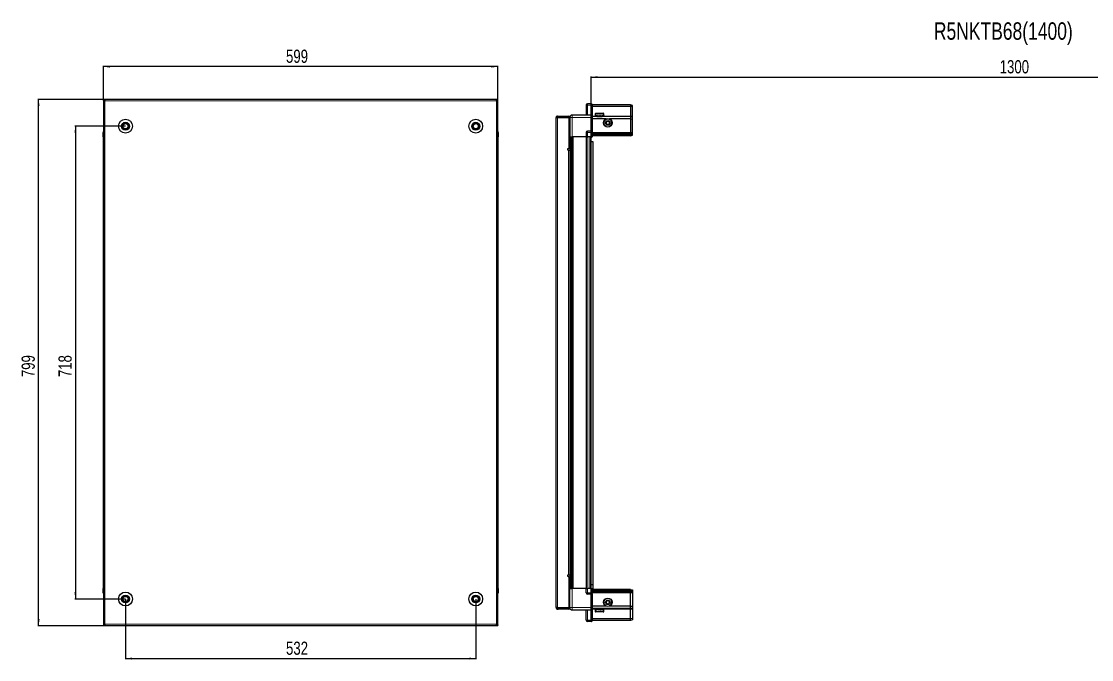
# Model space of a CAD drawing. Header units: millimetres. Extents: x 899 to 3925, y -508 to 2012.
# Drawn here: x 899 to 2525, y 1043 to 2012 of the extents above; entities that cross this region are included whole.
import ezdxf

# ---------------------------------------------------------------- set-up
doc = ezdxf.new("R2010")
doc.units = ezdxf.units.MM
doc.layers.add('FORMAT', color=7, linetype='Continuous')
doc.styles.add('SLDTEXTSTYLE0', font='TXT', dxfattribs={"width": 0.75})
doc.dimstyles.new('SLDDIMSTYLE0', dxfattribs={"dimtxt": 20, "dimasz": 10, "dimexe": 0, "dimexo": 0.0625, "dimgap": 5, "dimtad": 2, "dimdec": 1, "dimrnd": 1e-09, "dimzin": 12, "dimdsep": 46, "dimtxsty": 'SLDTEXTSTYLE0', "dimsah": 1, "dimcen": 0.09, "dimadec": 0, "dimazin": 3, "dimtfac": 1, "dimtofl": 0, "dimtmove": 0, "dimatfit": 3, "dimfxl": 0, "dimfrac": 2, "dimtolj": 1, "dimtzin": 12, "dimarcsym": 0})

# ---------------------------------------------------------------- blocks, each defined once
blk = doc.blocks.new('_D')
at = {"layer": 'FORMAT'}
for p, q in [((1024, 1893.4), (924.5, 1893.4)), ((925.5, 1094.4), (925.5, 1893.4)), ((1024, 1094.4), (924.5, 1094.4))]:
    blk.add_line(p, q, dxfattribs=at)
for points in [[(925.5, 1893.4), (923.9, 1883.4), (927, 1883.4)], [(925.5, 1094.4), (927, 1104.4), (923.9, 1104.4)]]:
    blk.add_solid(points, dxfattribs=at)
at = {"layer": 'FORMAT', "insert": (899.7, 1471.8), "char_height": 20, "attachment_point": 1, "rotation": 90, "style": 'SLDTEXTSTYLE0'}
blk.add_mtext('799', dxfattribs=at)
blk = doc.blocks.new('_D_1')
at = {"layer": 'FORMAT'}
for p, q in [((1024, 1893.4), (1024, 1944.4)), ((1623, 1943.4), (1024, 1943.4)), ((1623, 1893.4), (1623, 1944.4))]:
    blk.add_line(p, q, dxfattribs=at)
for points in [[(1024, 1943.4), (1034, 1941.9), (1034, 1945)], [(1623, 1943.4), (1613, 1945), (1613, 1941.9)]]:
    blk.add_solid(points, dxfattribs=at)
at = {"layer": 'FORMAT', "insert": (1301.3, 1969.2), "char_height": 20, "attachment_point": 1, "style": 'SLDTEXTSTYLE0'}
blk.add_mtext('599', dxfattribs=at)
blk = doc.blocks.new('_D_2')
at = {"layer": 'FORMAT'}
for p, q in [((1057.5, 1134.9), (1057.5, 1043.4)), ((1589.5, 1134.9), (1589.5, 1043.4)), ((1057.5, 1044.4), (1589.5, 1044.4))]:
    blk.add_line(p, q, dxfattribs=at)
for points in [[(1057.5, 1044.4), (1067.5, 1042.9), (1067.5, 1046)], [(1589.5, 1044.4), (1579.5, 1046), (1579.5, 1042.9)]]:
    blk.add_solid(points, dxfattribs=at)
at = {"layer": 'FORMAT', "insert": (1301.3, 1070.2), "char_height": 20, "attachment_point": 1, "style": 'SLDTEXTSTYLE0'}
blk.add_mtext('532', dxfattribs=at)
blk = doc.blocks.new('_D_3')
at = {"layer": 'FORMAT'}
for p, q in [((1057.5, 1852.9), (980.5, 1852.9)), ((981.5, 1852.9), (981.5, 1134.9)), ((1057.5, 1134.9), (980.5, 1134.9))]:
    blk.add_line(p, q, dxfattribs=at)
for points in [[(981.5, 1852.9), (979.9, 1842.9), (983, 1842.9)], [(981.5, 1134.9), (983, 1144.9), (979.9, 1144.9)]]:
    blk.add_solid(points, dxfattribs=at)
at = {"layer": 'FORMAT', "insert": (955.7, 1471.8), "char_height": 20, "attachment_point": 1, "rotation": 90, "style": 'SLDTEXTSTYLE0'}
blk.add_mtext('718', dxfattribs=at)
blk = doc.blocks.new('_D_4')
at = {"layer": 'FORMAT'}
for p, q in [((1764.9, 1836.9), (1764.9, 1928.4)), ((1764.9, 1927.4), (3064.9, 1927.4)), ((3064.9, 1836.9), (3064.9, 1928.4))]:
    blk.add_line(p, q, dxfattribs=at)
for points in [[(1764.9, 1927.4), (1774.9, 1925.9), (1774.9, 1929)], [(3064.9, 1927.4), (3054.9, 1929), (3054.9, 1925.9)]]:
    blk.add_solid(points, dxfattribs=at)
at = {"layer": 'FORMAT', "insert": (2385.3, 1953.2), "char_height": 20, "attachment_point": 1, "style": 'SLDTEXTSTYLE0'}
blk.add_mtext('1300', dxfattribs=at)

msp = doc.modelspace()

# ---------------------------------------------------------------- linework, layer by layer
at = {"color": 7, "linetype": 'Continuous', "lineweight": 25}
for p, q in [((1023.97, 1891.93), (1023.97, 1893.43)), ((1026.07, 1893.43), (1023.97, 1893.43)), ((1023.97, 1891.93), (1026.07, 1891.93)), ((1023.97, 1891.93), (1023.97, 1891.33)), ((1023.97, 1891.33), (1023.97, 1096.53)), ((1023.97, 1891.33), (1026.07, 1891.33)), ((1620.87, 1893.43), (1026.07, 1893.43)), ((1026.07, 1893.43), (1026.07, 1891.33)), ((1620.87, 1891.33), (1620.87, 1893.43)), ((1622.97, 1893.43), (1620.87, 1893.43)), ((1620.87, 1891.93), (1622.97, 1891.93)), ((1620.87, 1891.33), (1622.97, 1891.33)), ((1622.97, 1891.93), (1622.97, 1893.43)), ((1622.97, 1891.33), (1622.97, 1891.93)), ((1622.97, 1096.53), (1622.97, 1891.33)), ((1765.05, 1886.93), (1759.05, 1886.93)), ((1765.05, 1886.93), (1765.38, 1886.93)), ((1765.05, 1886.93), (1765.05, 1884.93)), ((1766.25, 1886.43), (1765.38, 1886.93)), ((1766.25, 1884.93), (1766.25, 1886.43)), ((1765.05, 1869.93), (1736.05, 1869.93)), ((1757.05, 1884.93), (1757.05, 1869.93)), ((1765.05, 1870.13), (1765.05, 1884.93)), ((1765.05, 1870.13), (1765.05, 1884.93)), ((1765.05, 1869.93), (1765.05, 1870.13)), ((1765.05, 1869.93), (1766.25, 1869.93)), ((1765.05, 1865.93), (1765.05, 1869.93)), ((1824.55, 1885.43), (1766.25, 1885.43)), ((1766.25, 1884.93), (1766.25, 1870.13)), ((1824.55, 1882.93), (1766.25, 1882.93)), ((1766.25, 1870.13), (1766.25, 1869.93)), ((1766.25, 1869.93), (1766.25, 1865.93)), ((1771.05, 1871.83), (1771.05, 1869.43)), ((1771.05, 1869.43), (1771.05, 1868.93)), ((1771.37, 1869.43), (1771.18, 1869.43)), ((1771.18, 1869.43), (1771.18, 1868.93)), ((1771.37, 1869.43), (1771.37, 1868.93)), ((1771.85, 1872.63), (1779.02, 1872.63)), ((1772.3, 1869.43), (1771.9, 1869.43)), ((1771.9, 1869.43), (1771.9, 1868.93)), ((1772.3, 1869.43), (1772.3, 1868.93)), ((1773.74, 1869.43), (1773.17, 1869.43)), ((1773.17, 1869.43), (1773.17, 1868.93)), ((1773.74, 1869.43), (1773.74, 1868.93)), ((1775.56, 1869.43), (1774.87, 1869.43)), ((1774.87, 1869.43), (1774.87, 1868.93)), ((1775.56, 1869.43), (1775.56, 1868.93)), ((1777.57, 1869.43), (1776.83, 1869.43)), ((1776.83, 1869.43), (1776.83, 1868.93)), ((1777.06, 1869.43), (1777.06, 1868.93)), ((1777.56, 1869.43), (1777.56, 1868.93)), ((1777.57, 1869.43), (1777.57, 1868.93)), ((1779.58, 1869.43), (1778.86, 1869.43)), ((1778.86, 1869.43), (1778.86, 1868.93)), ((1778.92, 1869.43), (1778.92, 1868.93)), ((1779.02, 1872.63), (1783.25, 1872.63)), ((1779.58, 1869.43), (1779.58, 1868.93)), ((1781.39, 1869.43), (1780.77, 1869.43)), ((1780.77, 1869.43), (1780.77, 1868.93)), ((1781.39, 1869.43), (1781.39, 1868.93)), ((1782.82, 1869.43), (1782.35, 1869.43)), ((1782.35, 1869.43), (1782.35, 1868.93)), ((1782.82, 1869.43), (1782.82, 1868.93)), ((1783.74, 1869.43), (1783.47, 1869.43)), ((1783.47, 1869.43), (1783.47, 1868.93)), ((1783.74, 1869.43), (1783.74, 1868.93)), ((1784.05, 1869.43), (1784.01, 1869.43)), ((1784.01, 1869.43), (1784.01, 1868.93)), ((1784.05, 1869.43), (1784.05, 1871.83)), ((1784.05, 1869.43), (1784.05, 1868.93)), ((1824.55, 1885.43), (1824.55, 1882.93)), ((1827.55, 1884.63), (1824.55, 1885.43)), ((1824.55, 1882.93), (1824.55, 1868.43)), ((1827.55, 1882.78), (1824.55, 1882.93)), ((1827.55, 1882.78), (1827.55, 1884.63)), ((1827.55, 1868.43), (1827.55, 1882.78)), ((1713.05, 1866.08), (1711.55, 1866.08)), ((1711.55, 1865.58), (1711.55, 1866.08)), ((1711.55, 1122.28), (1711.55, 1865.58)), ((1713.65, 1866.68), (1713.65, 1868.18)), ((1713.65, 1868.18), (1714.55, 1868.18)), ((1713.65, 1866.68), (1714.55, 1866.68)), ((1713.65, 1866.18), (1731.05, 1866.18)), ((1714.55, 1866.68), (1714.55, 1868.18)), ((1714.55, 1868.18), (1731.05, 1868.18)), ((1714.55, 1866.68), (1731.05, 1866.68)), ((1731.05, 1866.68), (1731.05, 1868.18)), ((1732.55, 1866.18), (1731.05, 1866.18)), ((1731.05, 1866.18), (1731.05, 1818.68)), ((1732.55, 1865.93), (1732.55, 1836.93)), ((1765.05, 1845.63), (1765.05, 1865.93)), ((1824.55, 1867.43), (1766.25, 1867.43)), ((1766.25, 1865.93), (1766.25, 1845.63)), ((1787.55, 1863.93), (1766.25, 1863.93)), ((1771.05, 1868.93), (1771.18, 1868.93)), ((1771.18, 1868.93), (1771.37, 1868.93)), ((1771.37, 1868.93), (1771.9, 1868.93)), ((1771.9, 1868.93), (1772.3, 1868.93)), ((1772.3, 1868.93), (1773.17, 1868.93)), ((1773.15, 1868.93), (1773.15, 1868.83)), ((1773.15, 1868.83), (1781.95, 1868.83)), ((1773.17, 1868.93), (1773.74, 1868.93)), ((1773.55, 1868.43), (1774.24, 1867.95)), ((1773.55, 1868.43), (1778.58, 1868.43)), ((1774.24, 1867.95), (1773.55, 1867.47)), ((1773.55, 1867.47), (1773.55, 1867.43)), ((1773.55, 1867.47), (1778.58, 1867.47)), ((1773.74, 1868.93), (1774.87, 1868.93)), ((1774.24, 1867.95), (1778.4, 1867.95)), ((1774.87, 1868.93), (1775.56, 1868.93)), ((1775.56, 1868.93), (1776.83, 1868.93)), ((1776.83, 1868.93), (1777.06, 1868.93)), ((1777.56, 1868.93), (1777.57, 1868.93)), ((1777.57, 1868.93), (1778.86, 1868.93)), ((1778.4, 1867.95), (1780.86, 1867.95)), ((1778.58, 1868.43), (1781.55, 1868.43)), ((1778.58, 1867.47), (1781.55, 1867.47)), ((1778.92, 1868.93), (1779.58, 1868.93)), ((1779.58, 1868.93), (1780.77, 1868.93)), ((1780.77, 1868.93), (1781.39, 1868.93)), ((1780.86, 1867.95), (1781.55, 1868.43)), ((1781.55, 1867.47), (1780.86, 1867.95)), ((1781.39, 1868.93), (1782.35, 1868.93)), ((1781.55, 1867.43), (1781.55, 1867.47)), ((1781.95, 1868.83), (1781.95, 1868.93)), ((1782.35, 1868.93), (1782.82, 1868.93)), ((1782.82, 1868.93), (1783.47, 1868.93)), ((1783.47, 1868.93), (1783.74, 1868.93)), ((1783.74, 1868.93), (1784.01, 1868.93)), ((1784.01, 1868.93), (1784.05, 1868.93)), ((1824.55, 1863.93), (1792.55, 1863.93)), ((1824.55, 1868.43), (1824.55, 1867.43)), ((1824.55, 1867.43), (1824.55, 1863.93)), ((1827.55, 1866.63), (1824.55, 1867.43)), ((1824.55, 1863.93), (1824.55, 1843.43)), ((1824.55, 1863.93), (1827.55, 1863.6)), ((1827.55, 1866.63), (1827.55, 1868.43)), ((1827.55, 1863.6), (1827.55, 1866.63)), ((1827.55, 1843.43), (1827.55, 1863.6)), ((1023.47, 1843.43), (1023.47, 1836.93)), ((1023.47, 1836.93), (1023.47, 1843.43)), ((1023.47, 1836.93), (1023.47, 1836.93)), ((1023.97, 1836.93), (1023.47, 1836.93)), ((1023.62, 1836.93), (1023.62, 1150.93)), ((1622.97, 1844.76), (1622.97, 1844.76)), ((1622.97, 1836.93), (1623.47, 1836.93)), ((1623.32, 1150.93), (1623.32, 1836.93)), ((1623.47, 1843.43), (1623.47, 1836.93)), ((1623.47, 1836.93), (1623.47, 1843.43)), ((1623.47, 1836.93), (1623.47, 1836.93)), ((1623.47, 1836.93), (1623.47, 1836.93)), ((1731.05, 1839.68), (1732.55, 1839.68)), ((1732.55, 1836.93), (1731.05, 1836.93)), ((1733.2, 1150.93), (1733.2, 1836.93)), ((1734.99, 1836.93), (1734.99, 1150.93)), ((1735.03, 1836.93), (1735.03, 1150.93)), ((1757.05, 1836.93), (1736.05, 1836.93)), ((1757.05, 1843.43), (1757.05, 1836.93)), ((1757.05, 1836.93), (1759.05, 1836.93)), ((1757.7, 1150.93), (1757.7, 1836.93)), ((1765.05, 1845.43), (1759.05, 1845.43)), ((1765.05, 1836.93), (1759.05, 1836.93)), ((1764.9, 1150.93), (1764.9, 1836.93)), ((1765.05, 1845.43), (1765.05, 1845.63)), ((1765.05, 1845.43), (1765.05, 1843.43)), ((1765.05, 1845.43), (1766.25, 1845.43)), ((1765.05, 1836.93), (1765.05, 1843.43)), ((1765.05, 1836.93), (1765.05, 1843.43)), ((1765.05, 1836.93), (1765.38, 1836.93)), ((1765.05, 1836.93), (1765.05, 1836.93)), ((1765.38, 1836.93), (1765.38, 1843.43)), ((1766.25, 1836.93), (1765.38, 1836.93)), ((1765.38, 1836.93), (1765.38, 1836.93)), ((1766.25, 1845.63), (1766.25, 1845.43)), ((1766.25, 1844.76), (1766.25, 1845.43)), ((1766.25, 1844.76), (1766.25, 1836.93)), ((1824.55, 1842.43), (1766.25, 1842.43)), ((1824.55, 1841.43), (1766.25, 1841.43)), ((1824.55, 1839.93), (1766.25, 1839.93)), ((1824.55, 1838.43), (1766.25, 1838.43)), ((1824.55, 1843.43), (1824.55, 1842.43)), ((1824.55, 1842.43), (1824.55, 1841.43)), ((1824.55, 1842.43), (1827.55, 1841.63)), ((1824.55, 1841.43), (1824.55, 1839.93)), ((1824.55, 1841.43), (1827.55, 1840.89)), ((1824.55, 1839.93), (1827.55, 1840.39)), ((1824.55, 1839.93), (1824.55, 1838.43)), ((1824.55, 1838.43), (1827.55, 1839.24)), ((1827.55, 1841.63), (1827.55, 1843.43)), ((1827.55, 1840.89), (1827.55, 1841.63)), ((1827.55, 1840.39), (1827.55, 1840.89)), ((1827.55, 1839.24), (1827.55, 1840.39)), ((1764.9, 1829.93), (1767.4, 1829.93)), ((1767.4, 1829.93), (1767.4, 1156.43)), ((1731.05, 1818.68), (1729.7, 1818.68)), ((1729.7, 1816.68), (1730.45, 1816.68)), ((1730.45, 1816.68), (1732.55, 1816.68)), ((1732.55, 1816.68), (1732.55, 1171.18)), ((1730.45, 1171.18), (1729.7, 1171.18)), ((1732.55, 1171.18), (1730.45, 1171.18)), ((1729.7, 1169.18), (1731.05, 1169.18)), ((1731.05, 1169.18), (1731.05, 1121.68)), ((1767.4, 1156.43), (1764.9, 1156.43)), ((1767.4, 1156.43), (1767.4, 1149.43)), ((1023.47, 1150.93), (1023.47, 1150.93)), ((1023.47, 1144.43), (1023.47, 1150.93)), ((1023.47, 1150.93), (1023.47, 1150.93)), ((1023.47, 1150.93), (1023.47, 1144.43)), ((1023.97, 1150.93), (1023.47, 1150.93)), ((1023.97, 1143.11), (1023.97, 1143.11)), ((1622.97, 1150.93), (1623.47, 1150.93)), ((1623.47, 1150.93), (1623.47, 1150.93)), ((1623.47, 1144.43), (1623.47, 1150.93)), ((1623.47, 1150.93), (1623.47, 1144.43)), ((1732.55, 1150.93), (1731.05, 1150.93)), ((1732.55, 1148.18), (1731.05, 1148.18)), ((1732.55, 1121.93), (1732.55, 1150.93)), ((1757.05, 1150.93), (1736.05, 1150.93)), ((1757.05, 1144.43), (1757.05, 1150.93)), ((1757.05, 1150.93), (1759.05, 1150.93)), ((1765.05, 1150.93), (1759.05, 1150.93)), ((1765.05, 1142.43), (1759.05, 1142.43)), ((1765.05, 1150.93), (1765.38, 1150.93)), ((1765.05, 1144.43), (1765.05, 1150.93)), ((1765.05, 1144.43), (1765.05, 1142.43)), ((1765.05, 1144.43), (1765.05, 1142.43)), ((1765.05, 1142.43), (1766.25, 1142.43)), ((1765.05, 1142.23), (1765.05, 1142.43)), ((1765.05, 1121.93), (1765.05, 1142.23)), ((1765.38, 1144.43), (1765.38, 1150.93)), ((1765.38, 1150.93), (1766.25, 1150.93)), ((1766.25, 1150.93), (1766.25, 1143.11)), ((1824.55, 1149.43), (1766.25, 1149.43)), ((1824.55, 1147.93), (1766.25, 1147.93)), ((1824.55, 1146.43), (1766.25, 1146.43)), ((1824.55, 1145.43), (1766.25, 1145.43)), ((1766.25, 1142.43), (1766.25, 1143.11)), ((1766.25, 1142.43), (1766.25, 1142.23)), ((1766.25, 1142.23), (1766.25, 1121.93)), ((1824.55, 1147.93), (1824.55, 1149.43)), ((1824.55, 1149.43), (1827.55, 1148.63)), ((1824.55, 1146.43), (1824.55, 1147.93)), ((1824.55, 1147.93), (1827.55, 1147.48)), ((1824.55, 1146.43), (1827.55, 1146.98)), ((1824.55, 1145.43), (1824.55, 1146.43)), ((1824.55, 1145.43), (1827.55, 1146.24)), ((1824.55, 1144.43), (1824.55, 1145.43)), ((1824.55, 1123.93), (1824.55, 1144.43)), ((1827.55, 1148.63), (1827.55, 1147.48)), ((1827.55, 1147.48), (1827.55, 1146.98)), ((1827.55, 1146.98), (1827.55, 1146.24)), ((1827.55, 1146.24), (1827.55, 1144.43)), ((1827.55, 1144.43), (1827.55, 1124.27)), ((1711.55, 1121.78), (1711.55, 1122.28)), ((1713.05, 1121.78), (1711.55, 1121.78)), ((1731.05, 1121.68), (1713.65, 1121.68)), ((1731.05, 1121.68), (1732.55, 1121.68)), ((1765.05, 1117.93), (1765.05, 1121.93)), ((1787.55, 1123.93), (1766.25, 1123.93)), ((1766.25, 1121.93), (1766.25, 1117.93)), ((1824.55, 1123.93), (1792.55, 1123.93)), ((1824.55, 1123.93), (1827.55, 1124.27)), ((1824.55, 1120.43), (1824.55, 1123.93)), ((1827.55, 1124.27), (1827.55, 1121.24)), ((1713.65, 1121.18), (1713.65, 1119.68)), ((1713.65, 1121.18), (1714.55, 1121.18)), ((1713.65, 1119.68), (1714.55, 1119.68)), ((1714.55, 1121.18), (1714.55, 1119.68)), ((1731.05, 1121.18), (1714.55, 1121.18)), ((1731.05, 1119.68), (1714.55, 1119.68)), ((1731.05, 1121.18), (1731.05, 1119.68)), ((1765.05, 1117.93), (1736.05, 1117.93)), ((1757.05, 1102.93), (1757.05, 1117.93)), ((1765.05, 1117.93), (1766.25, 1117.93)), ((1765.05, 1117.73), (1765.05, 1117.93)), ((1765.05, 1102.93), (1765.05, 1117.73)), ((1824.55, 1120.43), (1766.25, 1120.43)), ((1766.25, 1117.93), (1766.25, 1117.73)), ((1766.25, 1117.73), (1766.25, 1102.93)), ((1771.05, 1118.93), (1771.05, 1116.03)), ((1771.14, 1118.93), (1771.05, 1118.93)), ((1771.14, 1118.43), (1771.14, 1118.93)), ((1771.31, 1118.93), (1771.14, 1118.93)), ((1771.14, 1118.43), (1771.31, 1118.43)), ((1771.31, 1118.43), (1771.31, 1118.93)), ((1771.8, 1118.93), (1771.31, 1118.93)), ((1771.8, 1118.43), (1771.8, 1118.93)), ((1772.18, 1118.93), (1771.8, 1118.93)), ((1771.8, 1118.43), (1772.18, 1118.43)), ((1772, 1115.23), (1771.85, 1115.23)), ((1783.25, 1115.23), (1772, 1115.23)), ((1772.18, 1118.43), (1772.18, 1118.93)), ((1773.02, 1118.93), (1772.18, 1118.93)), ((1773.02, 1118.43), (1773.02, 1118.93)), ((1773.58, 1118.93), (1773.02, 1118.93)), ((1773.02, 1118.43), (1773.58, 1118.43)), ((1773.15, 1119.03), (1773.15, 1118.93)), ((1778.55, 1119.03), (1773.15, 1119.03)), ((1773.55, 1120.43), (1773.55, 1120.4)), ((1773.55, 1120.4), (1774.24, 1119.92)), ((1773.65, 1120.4), (1773.55, 1120.4)), ((1774.24, 1119.92), (1773.55, 1119.43)), ((1773.65, 1119.43), (1773.55, 1119.43)), ((1773.58, 1118.43), (1773.58, 1118.93)), ((1774.68, 1118.93), (1773.58, 1118.93)), ((1781.55, 1120.4), (1773.65, 1120.4)), ((1781.55, 1119.43), (1773.65, 1119.43)), ((1774.32, 1119.92), (1774.24, 1119.92)), ((1780.86, 1119.92), (1774.32, 1119.92)), ((1774.68, 1118.43), (1774.68, 1118.93)), ((1775.36, 1118.93), (1774.68, 1118.93)), ((1774.68, 1118.43), (1775.36, 1118.43)), ((1775.36, 1118.43), (1775.36, 1118.93)), ((1776.63, 1118.93), (1775.36, 1118.93)), ((1776.63, 1118.43), (1776.63, 1118.93)), ((1776.92, 1118.93), (1776.63, 1118.93)), ((1776.63, 1118.43), (1777.36, 1118.43)), ((1776.92, 1118.43), (1776.92, 1118.93)), ((1777.36, 1118.43), (1777.36, 1118.93)), ((1778.66, 1118.93), (1777.36, 1118.93)), ((1781.95, 1119.03), (1778.55, 1119.03)), ((1778.66, 1118.43), (1778.66, 1118.93)), ((1778.66, 1118.43), (1779.38, 1118.43)), ((1778.79, 1118.43), (1778.79, 1118.93)), ((1779.38, 1118.93), (1778.79, 1118.93)), ((1779.38, 1118.43), (1779.38, 1118.93)), ((1780.58, 1118.93), (1779.38, 1118.93)), ((1780.58, 1118.43), (1780.58, 1118.93)), ((1781.22, 1118.93), (1780.58, 1118.93)), ((1780.58, 1118.43), (1781.22, 1118.43)), ((1780.86, 1119.92), (1781.55, 1120.4)), ((1781.55, 1119.43), (1780.86, 1119.92)), ((1781.22, 1118.43), (1781.22, 1118.93)), ((1782.21, 1118.93), (1781.22, 1118.93)), ((1781.55, 1120.4), (1781.55, 1120.43)), ((1781.95, 1118.93), (1781.95, 1119.03)), ((1782.21, 1118.43), (1782.21, 1118.93)), ((1782.7, 1118.93), (1782.21, 1118.93)), ((1782.21, 1118.43), (1782.7, 1118.43)), ((1782.7, 1118.43), (1782.7, 1118.93)), ((1783.38, 1118.93), (1782.7, 1118.93)), ((1783.38, 1118.43), (1783.38, 1118.93)), ((1783.67, 1118.93), (1783.38, 1118.93)), ((1783.38, 1118.43), (1783.67, 1118.43)), ((1783.67, 1118.43), (1783.67, 1118.93)), ((1783.98, 1118.93), (1783.67, 1118.93)), ((1783.98, 1118.43), (1783.98, 1118.93)), ((1784.05, 1118.93), (1783.98, 1118.93)), ((1783.98, 1118.43), (1784.05, 1118.43)), ((1784.05, 1116.03), (1784.05, 1118.93)), ((1784.05, 1118.43), (1784.05, 1118.93)), ((1784.05, 1118.93), (1784.05, 1118.93)), ((1827.55, 1121.24), (1824.55, 1120.43)), ((1824.55, 1119.43), (1824.55, 1120.43)), ((1824.55, 1104.93), (1824.55, 1119.43)), ((1827.55, 1121.24), (1827.55, 1119.43)), ((1827.55, 1119.43), (1827.55, 1105.09)), ((1026.07, 1096.53), (1023.97, 1096.53)), ((1023.97, 1096.53), (1023.97, 1095.93)), ((1023.97, 1095.93), (1023.97, 1094.43)), ((1026.07, 1095.93), (1023.97, 1095.93)), ((1023.97, 1094.43), (1026.07, 1094.43)), ((1026.07, 1096.53), (1026.07, 1094.43)), ((1026.07, 1094.43), (1620.87, 1094.43)), ((1620.87, 1094.43), (1620.87, 1096.53)), ((1622.97, 1096.53), (1620.87, 1096.53)), ((1622.97, 1095.93), (1620.87, 1095.93)), ((1620.87, 1094.43), (1622.97, 1094.43)), ((1622.97, 1095.93), (1622.97, 1096.53)), ((1622.97, 1095.93), (1622.97, 1094.43)), ((1765.05, 1100.93), (1759.05, 1100.93)), ((1765.05, 1102.93), (1765.05, 1100.93)), ((1765.05, 1100.93), (1765.38, 1100.93)), ((1765.05, 1100.93), (1765.38, 1100.93)), ((1765.05, 1100.93), (1765.05, 1100.93)), ((1765.38, 1100.93), (1766.25, 1101.43)), ((1765.38, 1100.93), (1766.25, 1101.43)), ((1824.55, 1104.93), (1766.25, 1104.93)), ((1766.25, 1101.43), (1766.25, 1102.93)), ((1824.55, 1102.43), (1766.25, 1102.43)), ((1827.55, 1105.09), (1824.55, 1104.93)), ((1824.55, 1102.43), (1824.55, 1104.93)), ((1827.55, 1103.24), (1824.55, 1102.43)), ((1827.55, 1105.09), (1827.55, 1103.24))]:
    msp.add_line(p, q, dxfattribs=at)
at = {"color": 8, "linetype": 'Continuous', "lineweight": 18}
for p, q in [((1026.07, 1891.33), (1026.07, 1096.53)), ((1620.87, 1891.33), (1026.07, 1891.33)), ((1620.87, 1096.53), (1620.87, 1891.33)), ((1759.05, 1884.93), (1759.05, 1886.93)), ((1759.05, 1884.93), (1757.05, 1884.93)), ((1759.05, 1869.93), (1759.05, 1884.93)), ((1765.05, 1884.93), (1759.05, 1884.93)), ((1765.05, 1884.93), (1766.25, 1884.93)), ((1765.05, 1870.13), (1766.25, 1870.13)), ((1771.05, 1871.83), (1779.22, 1871.83)), ((1779.22, 1871.83), (1784.05, 1871.83)), ((1713.65, 1866.18), (1713.65, 1121.68)), ((1736.05, 1836.93), (1736.05, 1865.93)), ((1765.05, 1865.93), (1736.05, 1865.93)), ((1765.05, 1865.93), (1766.25, 1865.93)), ((1773.55, 1868.43), (1766.25, 1868.43)), ((1824.55, 1868.43), (1781.55, 1868.43)), ((1827.55, 1868.43), (1824.55, 1868.43)), ((1023.97, 1843.43), (1023.47, 1843.43)), ((1622.97, 1843.43), (1623.47, 1843.43)), ((1732.55, 1816.68), (1732.55, 1836.93)), ((1733.78, 1836.93), (1733.78, 1150.93)), ((1736.23, 1150.93), (1736.23, 1836.93)), ((1737.65, 1836.93), (1737.65, 1150.93)), ((1757.05, 1843.43), (1759.05, 1843.43)), ((1757.05, 1150.93), (1757.05, 1836.93)), ((1759.05, 1843.43), (1759.05, 1845.43)), ((1759.05, 1836.93), (1759.05, 1843.43)), ((1765.05, 1843.43), (1759.05, 1843.43)), ((1759.7, 1150.93), (1759.7, 1836.93)), ((1762.9, 1150.93), (1762.9, 1836.93)), ((1765.05, 1845.63), (1766.25, 1845.63)), ((1765.05, 1843.43), (1765.38, 1843.43)), ((1765.05, 1836.93), (1765.38, 1836.93)), ((1824.55, 1843.43), (1766.25, 1843.43)), ((1824.55, 1843.43), (1827.55, 1843.43)), ((1730.45, 1171.18), (1730.45, 1816.68)), ((1732.55, 1150.93), (1732.55, 1171.18)), ((1023.97, 1144.43), (1023.47, 1144.43)), ((1622.97, 1144.43), (1623.47, 1144.43)), ((1736.05, 1150.93), (1736.05, 1121.93)), ((1757.05, 1144.43), (1759.05, 1144.43)), ((1759.05, 1150.93), (1759.05, 1144.43)), ((1759.05, 1144.43), (1759.05, 1142.43)), ((1765.05, 1144.43), (1759.05, 1144.43)), ((1765.05, 1144.43), (1765.38, 1144.43)), ((1766.25, 1142.23), (1765.05, 1142.23)), ((1824.55, 1144.43), (1766.25, 1144.43)), ((1824.55, 1144.43), (1827.55, 1144.43)), ((1765.05, 1121.93), (1736.05, 1121.93)), ((1765.05, 1121.93), (1766.25, 1121.93)), ((1759.05, 1117.93), (1759.05, 1102.93)), ((1766.25, 1117.73), (1765.05, 1117.73)), ((1773.55, 1119.43), (1766.25, 1119.43)), ((1771.22, 1116.03), (1771.05, 1116.03)), ((1784.05, 1116.03), (1771.22, 1116.03)), ((1824.55, 1119.43), (1781.55, 1119.43)), ((1827.55, 1119.43), (1824.55, 1119.43)), ((1026.07, 1096.53), (1620.87, 1096.53)), ((1759.05, 1102.93), (1757.05, 1102.93)), ((1759.05, 1102.93), (1759.05, 1100.93)), ((1765.05, 1102.93), (1759.05, 1102.93)), ((1765.05, 1102.93), (1766.25, 1102.93))]:
    msp.add_line(p, q, dxfattribs=at)
at = {"color": 7, "linetype": 'Continuous', "lineweight": 25}
for centre, radius in [((1057.47, 1852.93), 10.5), ((1057.47, 1852.93), 6), ((1057.47, 1852.93), 3.9), ((1589.47, 1852.93), 10.5), ((1589.47, 1852.93), 6), ((1589.47, 1852.93), 3.9), ((1790.05, 1857.93), 6.5), ((1790.05, 1857.93), 3.46), ((1057.47, 1134.93), 10.5), ((1057.47, 1134.93), 6), ((1057.47, 1134.93), 3.9), ((1589.47, 1134.93), 10.5), ((1589.47, 1134.93), 6), ((1589.47, 1134.93), 3.9), ((1790.05, 1129.93), 6.5), ((1790.05, 1129.93), 3.46)]:
    msp.add_circle(centre, radius, dxfattribs=at)
at = {"color": 8, "linetype": 'Continuous', "lineweight": 18}
for centre in [(1790.05, 1857.93), (1790.05, 1129.93)]:
    msp.add_circle(centre, 5.7, dxfattribs=at)
at = {"color": 7, "linetype": 'Continuous', "lineweight": 25}
for centre, radius, start, end in [((1759.05, 1884.93), 2, 90, 180), ((1771.85, 1871.83), 0.8, 90, 180), ((1783.25, 1871.83), 0.8, 0, 90), ((1057.47, 1852.93), 4.62, 120, 180), ((1057.47, 1852.93), 4.62, 60, 120), ((1057.47, 1852.93), 4.62, 360, 60), ((1589.47, 1852.93), 4.62, 120, 180), ((1589.47, 1852.93), 4.62, 60, 120), ((1589.47, 1852.93), 4.62, 360, 60), ((1713.55, 1865.68), 0.5, 90, 117.7907), ((1730.95, 1866.08), 0.6, 9.59407, 90), ((1730.95, 1866.08), 2.1, 32.2369, 87.2706), ((1773.15, 1868.43), 0.4, 0, 90), ((1781.95, 1868.43), 0.4, 90, 180), ((1790.05, 1857.93), 2.5, 161.00659, 221.00659), ((1790.05, 1857.93), 2.5, 101.00659, 161.00659), ((1790.05, 1857.93), 2.5, 221.00659, 281.00659), ((1790.05, 1857.93), 2.5, 41.00659, 101.00659), ((1790.05, 1857.93), 2.5, 281.00659, 341.00659), ((1790.05, 1857.93), 2.5, 341.00659, 41.00659), ((1025.47, 1843.43), 2, 138.57492, 180), ((1025.47, 1843.43), 2, 138.59038, 180), ((1057.47, 1852.93), 4.62, 180, 240), ((1057.47, 1852.93), 4.62, 240, 300), ((1057.47, 1852.93), 4.62, 300, 360), ((1589.47, 1852.93), 4.62, 180, 240), ((1589.47, 1852.93), 4.62, 240, 300), ((1589.47, 1852.93), 4.62, 300, 360), ((1621.47, 1843.43), 2, 33.78451, 41.40962), ((1621.47, 1843.43), 2, 0, 41.40962), ((1621.47, 1843.43), 2, 360, 19.56674), ((1759.05, 1843.43), 2, 90, 180), ((1762.4, 1839.58), 5, 300, 346.70293), ((1729.7, 1817.68), 1, 90, 270), ((1729.7, 1170.18), 1, 90, 270), ((1025.47, 1144.43), 2, 180, 199.56674), ((1025.47, 1144.43), 2, 180, 221.39416), ((1025.47, 1144.43), 2, 213.78451, 221.40962), ((1057.47, 1134.93), 4.62, 120, 180), ((1057.47, 1134.93), 4.62, 60, 120), ((1057.47, 1134.93), 4.62, 360, 60), ((1589.47, 1134.93), 4.62, 120, 180), ((1589.47, 1134.93), 4.62, 60, 120), ((1589.47, 1134.93), 4.62, 360, 60), ((1621.47, 1144.43), 2, 318.59038, 0), ((1759.05, 1144.43), 2, 180, 270), ((1057.47, 1134.93), 4.62, 180, 240), ((1057.47, 1134.93), 4.62, 240, 300), ((1057.47, 1134.93), 4.62, 300, 360), ((1589.47, 1134.93), 4.62, 180, 240), ((1589.47, 1134.93), 4.62, 240, 300), ((1589.47, 1134.93), 4.62, 300, 360), ((1713.55, 1122.18), 0.5, 243.58436, 270), ((1730.95, 1121.78), 0.6, 270, 350.40593), ((1790.05, 1129.93), 2.5, 127.98423, 187.98423), ((1790.05, 1129.93), 2.5, 187.98423, 247.98423), ((1790.05, 1129.93), 2.5, 67.98423, 127.98423), ((1790.05, 1129.93), 2.5, 247.98423, 307.98423), ((1790.05, 1129.93), 2.5, 7.98423, 67.98423), ((1790.05, 1129.93), 2.5, 307.98423, 7.98423), ((1730.95, 1121.78), 2.1, 272.7294, 327.8305), ((1771.85, 1116.03), 0.8, 180, 270), ((1773.15, 1119.43), 0.4, 270, 360), ((1781.95, 1119.43), 0.4, 180, 270), ((1783.25, 1116.03), 0.8, 270, 360), ((1759.05, 1102.93), 2, 180, 270)]:
    msp.add_arc(centre, radius, start, end, dxfattribs=at)
for centre, start_param, end_param in [((1768.85, 1843.43), 2.4188584, 3.1415927), ((1768.85, 1144.43), 3.1415927, 3.8643269)]:
    msp.add_ellipse(centre, major_axis=(3.46, 0), ratio=0.5773503, start_param=start_param, end_param=end_param, dxfattribs=at)
for points, knots in [([(1736.05, 1869.93), (1735.61, 1869.89), (1734.93, 1869.82), (1734.12, 1869.38), (1733.56, 1868.93), (1733.1, 1868.37), (1732.67, 1867.55), (1732.59, 1866.87), (1732.55, 1866.43)], [0, 0, 0, 0, 0.2394568, 0.3683607, 0.5, 0.6316393, 0.7605432, 1, 1, 1, 1]), ([(1052.85, 1852.93), (1053.18, 1853.51), (1053.75, 1854.49), (1054.57, 1855.91), (1054.98, 1856.62), (1055.16, 1856.93)], [0, 0, 0, 0, 0.4391308, 0.7513783, 1, 1, 1, 1]), ([(1055.16, 1856.93), (1055.36, 1856.93), (1056.07, 1856.93), (1057.37, 1856.93), (1058.76, 1856.93), (1059.51, 1856.93), (1059.78, 1856.93)], [0, 0, 0, 0, 0.1393293, 0.4852696, 0.8163565, 1, 1, 1, 1]), ([(1059.78, 1856.93), (1060.11, 1856.36), (1060.68, 1855.38), (1061.5, 1853.96), (1061.91, 1853.25), (1062.09, 1852.93)], [0, 0, 0, 0, 0.4391308, 0.7513783, 1, 1, 1, 1]), ([(1584.85, 1852.93), (1585.18, 1853.51), (1585.75, 1854.49), (1586.57, 1855.91), (1586.98, 1856.62), (1587.16, 1856.93)], [0, 0, 0, 0, 0.4391308, 0.7513783, 1, 1, 1, 1]), ([(1587.16, 1856.93), (1587.36, 1856.93), (1588.07, 1856.93), (1589.37, 1856.93), (1590.76, 1856.93), (1591.51, 1856.93), (1591.78, 1856.93)], [0, 0, 0, 0, 0.1393293, 0.4852696, 0.8163565, 1, 1, 1, 1]), ([(1591.78, 1856.93), (1592.11, 1856.36), (1592.68, 1855.38), (1593.5, 1853.96), (1593.91, 1853.25), (1594.09, 1852.93)], [0, 0, 0, 0, 0.4391308, 0.7513783, 1, 1, 1, 1]), ([(1713.65, 1868.18), (1713.39, 1868.16), (1712.9, 1868.11), (1712.26, 1867.71), (1711.79, 1867.15), (1711.57, 1866.57), (1711.56, 1866.21), (1711.55, 1866.08)], [0, 0, 0, 0, 0.2302553, 0.4485219, 0.6667858, 0.8850496, 1, 1, 1, 1]), ([(1711.55, 1865.58), (1711.57, 1865.63), (1711.63, 1865.72), (1712.02, 1865.85), (1712.58, 1865.98), (1713.16, 1866.09), (1713.52, 1866.16), (1713.65, 1866.18)], [0, 0, 0, 0, 0.2302553, 0.4485219, 0.6667858, 0.8850496, 1, 1, 1, 1]), ([(1732.55, 1866.43), (1732.55, 1866.43), (1732.55, 1866.41), (1732.55, 1866.3), (1732.55, 1866.13), (1732.55, 1866), (1732.55, 1865.93)], [0, 0, 0, 0, 0.2493943, 0.5003335, 0.7501667, 1, 1, 1, 1]), ([(1787.21, 1857.38), (1787.38, 1857.87), (1787.7, 1858.78), (1788.01, 1859.69), (1788.15, 1860.11)], [0, 0, 0, 0, 0.53468586, 1, 1, 1, 1]), ([(1789.11, 1855.2), (1788.88, 1855.46), (1788.34, 1856.09), (1787.69, 1856.84), (1787.3, 1857.29), (1787.21, 1857.38)], [0, 0, 0, 0, 0.3629006, 0.8668753, 1, 1, 1, 1]), ([(1788.15, 1860.11), (1788.66, 1860.21), (1789.61, 1860.4), (1790.55, 1860.58), (1790.99, 1860.66)], [0, 0, 0, 0, 0.5346859, 1, 1, 1, 1]), ([(1791.94, 1855.76), (1791.44, 1855.66), (1790.49, 1855.47), (1789.55, 1855.29), (1789.11, 1855.2)], [0, 0, 0, 0, 0.5346859, 1, 1, 1, 1]), ([(1790.99, 1860.66), (1791.07, 1860.57), (1791.46, 1860.12), (1792.12, 1859.37), (1792.66, 1858.75), (1792.88, 1858.49)], [0, 0, 0, 0, 0.1331247, 0.6370994, 1, 1, 1, 1]), ([(1792.88, 1858.49), (1792.71, 1858), (1792.4, 1857.09), (1792.09, 1856.18), (1791.94, 1855.76)], [0, 0, 0, 0, 0.5346859, 1, 1, 1, 1]), ([(1055.16, 1848.93), (1054.83, 1849.51), (1054.26, 1850.49), (1053.44, 1851.91), (1053.03, 1852.62), (1052.85, 1852.93)], [0, 0, 0, 0, 0.4391308, 0.7513783, 1, 1, 1, 1]), ([(1059.78, 1848.93), (1059.51, 1848.93), (1058.76, 1848.93), (1057.37, 1848.93), (1056.07, 1848.93), (1055.36, 1848.93), (1055.16, 1848.93)], [0, 0, 0, 0, 0.1836435, 0.5147304, 0.8606707, 1, 1, 1, 1]), ([(1062.09, 1852.93), (1061.76, 1852.36), (1061.19, 1851.38), (1060.37, 1849.96), (1059.96, 1849.25), (1059.78, 1848.93)], [0, 0, 0, 0, 0.4391308, 0.7513783, 1, 1, 1, 1]), ([(1587.16, 1848.93), (1586.83, 1849.51), (1586.26, 1850.49), (1585.44, 1851.91), (1585.03, 1852.62), (1584.85, 1852.93)], [0, 0, 0, 0, 0.4391308, 0.7513783, 1, 1, 1, 1]), ([(1591.78, 1848.93), (1591.51, 1848.93), (1590.76, 1848.93), (1589.37, 1848.93), (1588.07, 1848.93), (1587.36, 1848.93), (1587.16, 1848.93)], [0, 0, 0, 0, 0.1836435, 0.5147304, 0.8606707, 1, 1, 1, 1]), ([(1594.09, 1852.93), (1593.76, 1852.36), (1593.19, 1851.38), (1592.37, 1849.96), (1591.96, 1849.25), (1591.78, 1848.93)], [0, 0, 0, 0, 0.4391308, 0.7513783, 1, 1, 1, 1]), ([(1732.55, 1836.93), (1732.59, 1836.93), (1732.66, 1836.93), (1733.27, 1836.93), (1734.16, 1836.93), (1735.14, 1836.93), (1735.79, 1836.93), (1736.05, 1836.93)], [0, 0, 0, 0, 0.2146939, 0.4293877, 0.6440816, 0.8587754, 1, 1, 1, 1]), ([(1052.85, 1134.93), (1053.18, 1135.51), (1053.75, 1136.49), (1054.57, 1137.91), (1054.98, 1138.62), (1055.16, 1138.93)], [0, 0, 0, 0, 0.4391308, 0.7513783, 1, 1, 1, 1]), ([(1055.16, 1138.93), (1055.36, 1138.93), (1056.07, 1138.93), (1057.37, 1138.93), (1058.76, 1138.93), (1059.51, 1138.93), (1059.78, 1138.93)], [0, 0, 0, 0, 0.1393293, 0.4852696, 0.8163565, 1, 1, 1, 1]), ([(1059.78, 1138.93), (1060.11, 1138.36), (1060.68, 1137.38), (1061.5, 1135.96), (1061.91, 1135.25), (1062.09, 1134.93)], [0, 0, 0, 0, 0.4391308, 0.7513783, 1, 1, 1, 1]), ([(1584.85, 1134.93), (1585.18, 1135.51), (1585.75, 1136.49), (1586.57, 1137.91), (1586.98, 1138.62), (1587.16, 1138.93)], [0, 0, 0, 0, 0.4391308, 0.7513783, 1, 1, 1, 1]), ([(1587.16, 1138.93), (1587.36, 1138.93), (1588.07, 1138.93), (1589.37, 1138.93), (1590.76, 1138.93), (1591.51, 1138.93), (1591.78, 1138.93)], [0, 0, 0, 0, 0.1393293, 0.4852696, 0.8163565, 1, 1, 1, 1]), ([(1591.78, 1138.93), (1592.11, 1138.36), (1592.68, 1137.38), (1593.5, 1135.96), (1593.91, 1135.25), (1594.09, 1134.93)], [0, 0, 0, 0, 0.4391308, 0.7513783, 1, 1, 1, 1]), ([(1732.55, 1150.93), (1732.59, 1150.93), (1732.66, 1150.93), (1733.27, 1150.93), (1734.16, 1150.93), (1735.14, 1150.93), (1735.79, 1150.93), (1736.05, 1150.93)], [0, 0, 0, 0, 0.2146939, 0.4293877, 0.6440816, 0.8587754, 1, 1, 1, 1]), ([(1055.16, 1130.93), (1054.83, 1131.51), (1054.26, 1132.49), (1053.44, 1133.91), (1053.03, 1134.62), (1052.85, 1134.93)], [0, 0, 0, 0, 0.4391308, 0.7513783, 1, 1, 1, 1]), ([(1059.78, 1130.93), (1059.51, 1130.93), (1058.76, 1130.93), (1057.37, 1130.93), (1056.07, 1130.93), (1055.36, 1130.93), (1055.16, 1130.93)], [0, 0, 0, 0, 0.1836435, 0.5147304, 0.8606707, 1, 1, 1, 1]), ([(1062.09, 1134.93), (1061.76, 1134.36), (1061.19, 1133.38), (1060.37, 1131.96), (1059.96, 1131.25), (1059.78, 1130.93)], [0, 0, 0, 0, 0.4391308, 0.7513783, 1, 1, 1, 1]), ([(1587.16, 1130.93), (1586.83, 1131.51), (1586.26, 1132.49), (1585.44, 1133.91), (1585.03, 1134.62), (1584.85, 1134.93)], [0, 0, 0, 0, 0.4391308, 0.7513783, 1, 1, 1, 1]), ([(1591.78, 1130.93), (1591.51, 1130.93), (1590.76, 1130.93), (1589.37, 1130.93), (1588.07, 1130.93), (1587.36, 1130.93), (1587.16, 1130.93)], [0, 0, 0, 0, 0.1836435, 0.5147304, 0.8606707, 1, 1, 1, 1]), ([(1594.09, 1134.93), (1593.76, 1134.36), (1593.19, 1133.38), (1592.37, 1131.96), (1591.96, 1131.25), (1591.78, 1130.93)], [0, 0, 0, 0, 0.4391308, 0.7513783, 1, 1, 1, 1]), ([(1713.65, 1121.68), (1713.39, 1121.73), (1712.9, 1121.82), (1712.26, 1121.95), (1711.79, 1122.08), (1711.57, 1122.19), (1711.56, 1122.26), (1711.55, 1122.28)], [0, 0, 0, 0, 0.2302553, 0.4485219, 0.6667858, 0.8850496, 1, 1, 1, 1]), ([(1711.55, 1121.78), (1711.57, 1121.53), (1711.63, 1121.04), (1712.02, 1120.4), (1712.58, 1119.93), (1713.16, 1119.71), (1713.52, 1119.69), (1713.65, 1119.68)], [0, 0, 0, 0, 0.2302553, 0.4485219, 0.6667858, 0.8850496, 1, 1, 1, 1]), ([(1732.55, 1121.43), (1732.55, 1121.44), (1732.55, 1121.45), (1732.55, 1121.57), (1732.55, 1121.74), (1732.55, 1121.87), (1732.55, 1121.93)], [0, 0, 0, 0, 0.2493943, 0.5003335, 0.7501667, 1, 1, 1, 1]), ([(1787.37, 1131.02), (1787.78, 1131.33), (1788.54, 1131.93), (1789.3, 1132.52), (1789.65, 1132.79)], [0, 0, 0, 0, 0.5346859, 1, 1, 1, 1]), ([(1787.77, 1128.16), (1787.76, 1128.28), (1787.67, 1128.87), (1787.53, 1129.86), (1787.42, 1130.67), (1787.37, 1131.02)], [0, 0, 0, 0, 0.1331247, 0.6370994, 1, 1, 1, 1]), ([(1790.45, 1127.08), (1789.97, 1127.27), (1789.08, 1127.63), (1788.19, 1127.99), (1787.77, 1128.16)], [0, 0, 0, 0, 0.5346859, 1, 1, 1, 1]), ([(1789.65, 1132.79), (1790.13, 1132.6), (1791.02, 1132.24), (1791.91, 1131.88), (1792.32, 1131.71)], [0, 0, 0, 0, 0.5346859, 1, 1, 1, 1]), ([(1792.72, 1128.85), (1792.32, 1128.53), (1791.56, 1127.94), (1790.8, 1127.35), (1790.45, 1127.08)], [0, 0, 0, 0, 0.5346859, 1, 1, 1, 1]), ([(1792.32, 1131.71), (1792.37, 1131.37), (1792.49, 1130.55), (1792.62, 1129.57), (1792.71, 1128.98), (1792.72, 1128.85)], [0, 0, 0, 0, 0.3629006, 0.8668753, 1, 1, 1, 1]), ([(1736.05, 1117.93), (1735.61, 1117.98), (1734.93, 1118.05), (1734.12, 1118.49), (1733.56, 1118.94), (1733.1, 1119.5), (1732.67, 1120.32), (1732.59, 1120.99), (1732.55, 1121.43)], [0, 0, 0, 0, 0.2394568, 0.3683607, 0.5, 0.6316393, 0.7605432, 1, 1, 1, 1])]:
    msp.add_open_spline(points, degree=3, knots=knots, dxfattribs=at)
at = {"color": 8, "linetype": 'Continuous', "lineweight": 18}
for points in [[(1736.05, 1865.93), (1736.05, 1866.46), (1736.05, 1867.51), (1736.05, 1868.83), (1736.05, 1869.75), (1736.05, 1869.87), (1736.05, 1869.93)], [(1736.05, 1121.93), (1736.05, 1121.41), (1736.05, 1120.36), (1736.05, 1119.04), (1736.05, 1118.11), (1736.05, 1117.99), (1736.05, 1117.93)]]:
    msp.add_open_spline(points, degree=3, dxfattribs=at)
at = {"color": 7, "linetype": 'Continuous', "lineweight": 25}
for points in [[(1713.65, 1866.68), (1713.57, 1866.67), (1713.41, 1866.66), (1713.21, 1866.52), (1713.08, 1866.32), (1713.06, 1866.16), (1713.05, 1866.08)], [(1713.05, 1121.78), (1713.06, 1121.71), (1713.08, 1121.55), (1713.21, 1121.35), (1713.41, 1121.21), (1713.57, 1121.19), (1713.65, 1121.18)]]:
    msp.add_open_spline(points, degree=3, dxfattribs=at)
at = {"color": 8, "linetype": 'Continuous', "lineweight": 18}
for points in [[(1736.05, 1865.93), (1735.61, 1865.93), (1734.93, 1865.93), (1734.12, 1865.93), (1733.56, 1865.93), (1733.1, 1865.93), (1732.67, 1865.93), (1732.59, 1865.93), (1732.55, 1865.93)], [(1736.05, 1121.93), (1735.61, 1121.93), (1734.93, 1121.93), (1734.12, 1121.93), (1733.56, 1121.93), (1733.1, 1121.93), (1732.67, 1121.93), (1732.59, 1121.93), (1732.55, 1121.93)]]:
    msp.add_open_spline(points, degree=3, knots=[0, 0, 0, 0, 0.2394568, 0.3683607, 0.5, 0.6316393, 0.7605432, 1, 1, 1, 1], dxfattribs=at)

# ---------------------------------------------------------------- texts
at = {"layer": 'FORMAT', "insert": (2285.39, 2010.68), "char_height": 26.4583, "attachment_point": 1, "style": 'SLDTEXTSTYLE0'}
msp.add_mtext('R5NKTB68(1400)', dxfattribs=at)

# ---------------------------------------------------------------- dimensions: what is measured, and where the dimension line sits
at = {"layer": 'FORMAT'}
dim = msp.add_linear_dim(base=(1023.97, 1943.43), p1=(1622.97, 1893.43), p2=(1023.97, 1893.43), dimstyle='SLDDIMSTYLE0', dxfattribs=at)
dim.commit()
dim.dimension.update_dxf_attribs({"geometry": '_D_1', "text_midpoint": (1323.47, 1943.43), "dimtype": 160})
for base, p1, p2, angle, picture, middle in [((3064.9, 1927.43), (1764.9, 1836.93), (3064.9, 1836.93), 0, '_D_4', (2414.9, 1927.43)), ((925.47, 1893.43), (1023.97, 1094.43), (1023.97, 1893.43), 90, '_D', (925.47, 1493.93)), ((981.47, 1134.93), (1057.47, 1852.93), (1057.47, 1134.93), 90, '_D_3', (981.47, 1493.93)), ((1589.47, 1044.43), (1057.47, 1134.93), (1589.47, 1134.93), 0, '_D_2', (1323.47, 1044.43))]:
    dim = msp.add_linear_dim(base=base, p1=p1, p2=p2, angle=angle, dimstyle='SLDDIMSTYLE0', dxfattribs=at)
    dim.commit()
    dim.dimension.update_dxf_attribs({"geometry": picture, "text_midpoint": middle, "dimtype": 160})

doc.saveas('drawing.dxf')
